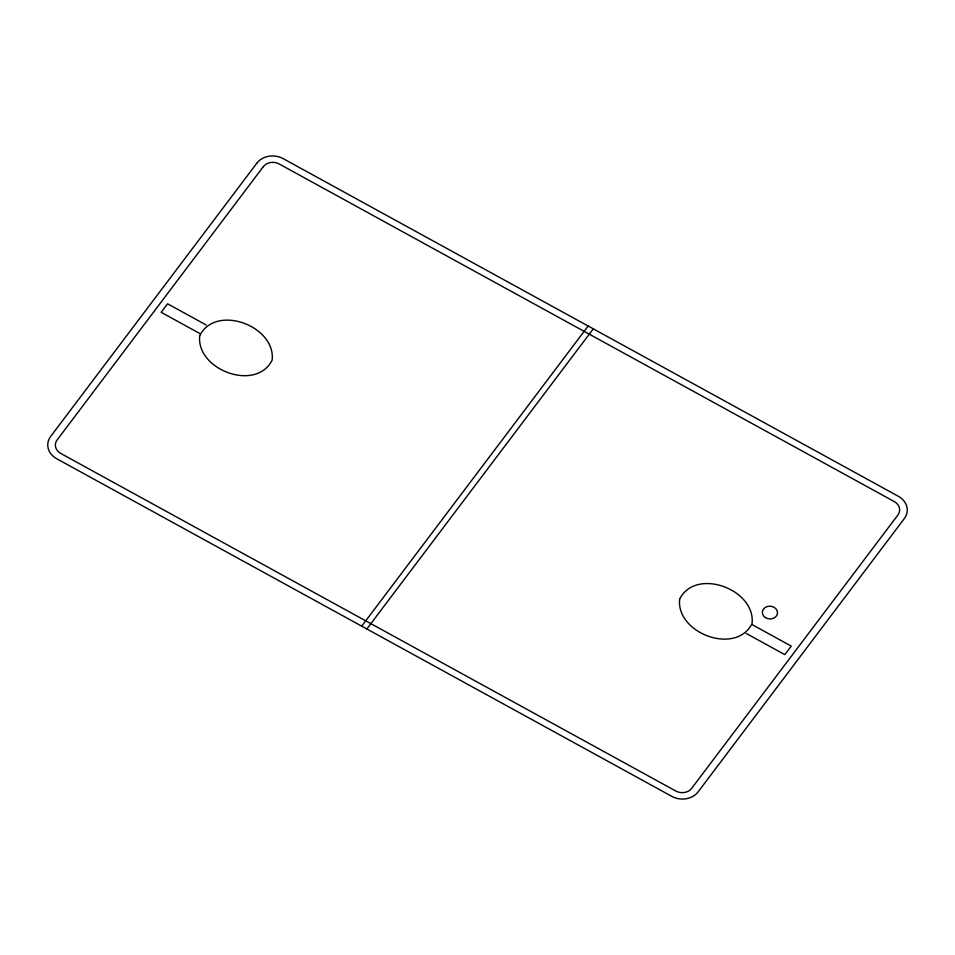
<?xml version="1.0" encoding="UTF-8"?>
<svg xmlns="http://www.w3.org/2000/svg" width="955" height="955" viewBox="0 0 955 955"><rect width="100%" height="100%" fill="white"/><g stroke="black" fill="none" stroke-linecap="round" stroke-linejoin="round"><path stroke-width="1.43" d="M361.706 626.146L588.149 326.025M366.851 628.975L593.294 328.854M206.196 324.987L167.603 303.797L161.168 312.309L199.774 333.498M752.647 624.916L791.253 646.105L784.819 654.629L746.213 633.44M199.726 335.683C195.871 369.824 256.047 392.326 272.139 360.142C275.995 326.001 215.818 303.511 199.726 335.683M679.65 599.107C675.794 633.249 735.971 655.751 752.062 623.567C755.918 589.426 695.741 566.924 679.65 599.107M256.871 163.138L50.651 436.471A19.1 16.056 4.5 0 0 56.727 458.758L671.831 796.375A19.1 16.056 4.5 0 0 698.129 791.862L904.349 518.529A19.1 16.056 4.5 0 0 898.273 496.242L283.169 158.626A19.1 16.056 4.5 0 0 256.871 163.138M263.305 166.671L57.085 440.004A11.508 9.681 4.5 0 0 60.738 453.434L675.854 791.05A11.508 9.681 4.5 0 0 691.695 788.329L897.915 514.996A11.508 9.681 4.5 0 0 894.262 501.566L279.147 163.95A11.508 9.681 4.5 0 0 263.305 166.671M765.504 617.646A7.592 6.375 4.5 0 0 777.489 613.373A7.592 6.375 4.5 0 0 766.817 606.664A7.592 6.375 4.5 0 0 765.504 617.646"/></g></svg>
